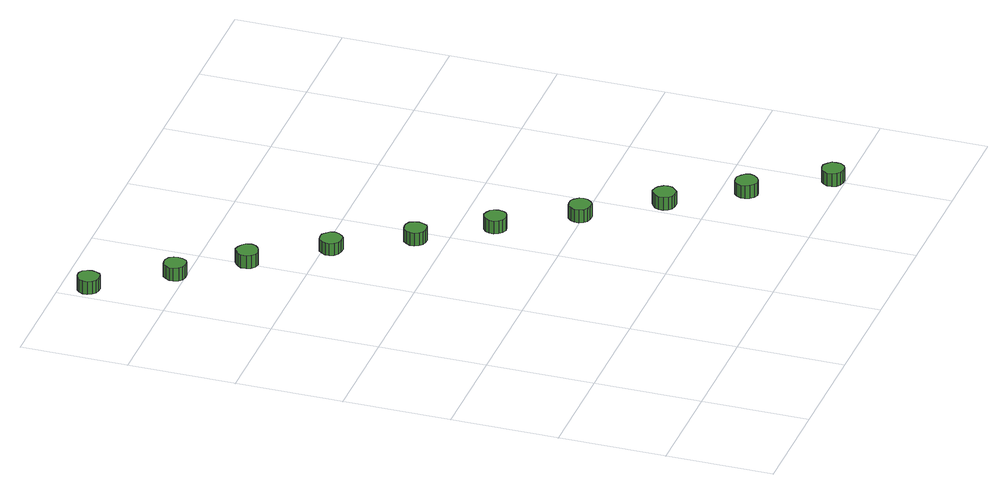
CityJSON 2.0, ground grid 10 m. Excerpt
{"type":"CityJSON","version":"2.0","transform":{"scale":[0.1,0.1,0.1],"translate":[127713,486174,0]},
"CityObjects":{
"tree1":{"type":"SolitaryVegetationObject","attributes":{"function":"something"},"geometry":[{"type":"MultiSurface","lod":"1","boundaries":[[[0,1,2,3,4,5,6,7,8,9,10,11,12,13,14]],[[15,16,17,18,19,20,21,22,23,24,25,26,27,28,29]],[[0,29,28,1]],[[1,28,27,2]],[[2,27,26,3]],[[3,26,25,4]],[[4,25,24,5]],[[5,24,23,6]],[[6,23,22,7]],[[7,22,21,8]],[[8,21,20,9]],[[9,20,19,10]],[[10,19,18,11]],[[11,18,17,12]],[[12,17,16,13]],[[13,16,15,14]],[[14,15,29,0]]]}]},
"tree2":{"type":"SolitaryVegetationObject","attributes":{"function":"something"},"geometry":[{"type":"MultiSurface","lod":"1","boundaries":[[[30,31,32,33,34,35,36,37,38,39,40,41,42,43,44]],[[45,46,47,48,49,50,51,52,53,54,55,56,57,58,59]],[[30,59,58,31]],[[31,58,57,32]],[[32,57,56,33]],[[33,56,55,34]],[[34,55,54,35]],[[35,54,53,36]],[[36,53,52,37]],[[37,52,51,38]],[[38,51,50,39]],[[39,50,49,40]],[[40,49,48,41]],[[41,48,47,42]],[[42,47,46,43]],[[43,46,45,44]],[[44,45,59,30]]]}]},
"tree3":{"type":"SolitaryVegetationObject","attributes":{"function":"something"},"geometry":[{"type":"MultiSurface","lod":"1","boundaries":[[[60,61,62,63,64,65,66,67,68,69,70,71,72,73,74]],[[75,76,77,78,79,80,81,82,83,84,85,86,87,88,89]],[[60,89,88,61]],[[61,88,87,62]],[[62,87,86,63]],[[63,86,85,64]],[[64,85,84,65]],[[65,84,83,66]],[[66,83,82,67]],[[67,82,81,68]],[[68,81,80,69]],[[69,80,79,70]],[[70,79,78,71]],[[71,78,77,72]],[[72,77,76,73]],[[73,76,75,74]],[[74,75,89,60]]]}]},
"tree4":{"type":"SolitaryVegetationObject","attributes":{"function":"something"},"geometry":[{"type":"MultiSurface","lod":"1","boundaries":[[[90,91,92,93,94,95,96,97,98,99,100,101,102,103,104]],[[105,106,107,108,109,110,111,112,113,114,115,116,117,118,119]],[[90,119,118,91]],[[91,118,117,92]],[[92,117,116,93]],[[93,116,115,94]],[[94,115,114,95]],[[95,114,113,96]],[[96,113,112,97]],[[97,112,111,98]],[[98,111,110,99]],[[99,110,109,100]],[[100,109,108,101]],[[101,108,107,102]],[[102,107,106,103]],[[103,106,105,104]],[[104,105,119,90]]]}]},
"tree5":{"type":"SolitaryVegetationObject","attributes":{"function":"something"},"geometry":[{"type":"MultiSurface","lod":"1","boundaries":[[[120,121,122,123,124,125,126,127,128,129,130,131,132,133,134]],[[135,136,137,138,139,140,141,142,143,144,145,146,147,148,149]],[[120,149,148,121]],[[121,148,147,122]],[[122,147,146,123]],[[123,146,145,124]],[[124,145,144,125]],[[125,144,143,126]],[[126,143,142,127]],[[127,142,141,128]],[[128,141,140,129]],[[129,140,139,130]],[[130,139,138,131]],[[131,138,137,132]],[[132,137,136,133]],[[133,136,135,134]],[[134,135,149,120]]]}]},
"tree6":{"type":"SolitaryVegetationObject","attributes":{"function":"something"},"geometry":[{"type":"MultiSurface","lod":"1","boundaries":[[[150,151,152,153,154,155,156,157,158,159,160,161,162,163,164]],[[165,166,167,168,169,170,171,172,173,174,175,176,177,178,179]],[[150,179,178,151]],[[151,178,177,152]],[[152,177,176,153]],[[153,176,175,154]],[[154,175,174,155]],[[155,174,173,156]],[[156,173,172,157]],[[157,172,171,158]],[[158,171,170,159]],[[159,170,169,160]],[[160,169,168,161]],[[161,168,167,162]],[[162,167,166,163]],[[163,166,165,164]],[[164,165,179,150]]]}]},
"tree7":{"type":"SolitaryVegetationObject","attributes":{"function":"something"},"geometry":[{"type":"MultiSurface","lod":"1","boundaries":[[[180,181,182,183,184,185,186,187,188,189,190,191,192,193,194]],[[195,196,197,198,199,200,201,202,203,204,205,206,207,208,209]],[[180,209,208,181]],[[181,208,207,182]],[[182,207,206,183]],[[183,206,205,184]],[[184,205,204,185]],[[185,204,203,186]],[[186,203,202,187]],[[187,202,201,188]],[[188,201,200,189]],[[189,200,199,190]],[[190,199,198,191]],[[191,198,197,192]],[[192,197,196,193]],[[193,196,195,194]],[[194,195,209,180]]]}]},
"tree8":{"type":"SolitaryVegetationObject","attributes":{"function":"something"},"geometry":[{"type":"MultiSurface","lod":"1","boundaries":[[[210,211,212,213,214,215,216,217,218,219,220,221,222,223,224]],[[225,226,227,228,229,230,231,232,233,234,235,236,237,238,239]],[[210,239,238,211]],[[211,238,237,212]],[[212,237,236,213]],[[213,236,235,214]],[[214,235,234,215]],[[215,234,233,216]],[[216,233,232,217]],[[217,232,231,218]],[[218,231,230,219]],[[219,230,229,220]],[[220,229,228,221]],[[221,228,227,222]],[[222,227,226,223]],[[223,226,225,224]],[[224,225,239,210]]]}]},
"tree9":{"type":"SolitaryVegetationObject","attributes":{"function":"something"},"geometry":[{"type":"MultiSurface","lod":"1","boundaries":[[[240,241,242,243,244,245,246,247,248,249,250,251,252,253,254]],[[255,256,257,258,259,260,261,262,263,264,265,266,267,268,269]],[[240,269,268,241]],[[241,268,267,242]],[[242,267,266,243]],[[243,266,265,244]],[[244,265,264,245]],[[245,264,263,246]],[[246,263,262,247]],[[247,262,261,248]],[[248,261,260,249]],[[249,260,259,250]],[[250,259,258,251]],[[251,258,257,252]],[[252,257,256,253]],[[253,256,255,254]],[[254,255,269,240]]]}]},
"tree10":{"type":"SolitaryVegetationObject","attributes":{"function":"something"},"geometry":[{"type":"MultiSurface","lod":"1","boundaries":[[[270,271,272,273,274,275,276,277,278,279,280,281,282,283,284]],[[285,286,287,288,289,290,291,292,293,294,295,296,297,298,299]],[[270,299,298,271]],[[271,298,297,272]],[[272,297,296,273]],[[273,296,295,274]],[[274,295,294,275]],[[275,294,293,276]],[[276,293,292,277]],[[277,292,291,278]],[[278,291,290,279]],[[279,290,289,280]],[[280,289,288,281]],[[281,288,287,282]],[[282,287,286,283]],[[283,286,285,284]],[[284,285,299,270]]]}]}
},
"vertices":[
[26,575,22],[25,579,22],[23,583,22],[19,585,22],[15,585,22],[11,584,22],[8,581,22],[6,577,22],[6,573,22],[8,569,22],[11,566,22],[15,565,22],[19,565,22],[23,567,22],[25,571,22],[25,571,9],[23,567,9],[19,565,9],[15,565,9],[11,566,9],[8,569,9],[6,573,9],[6,577,9],[8,581,9],[11,584,9],[15,585,9],[19,585,9],[23,583,9],[25,579,9],[26,575,9],
[72,510,22],[71,514,22],[69,518,22],[65,520,22],[61,520,22],[57,519,22],[54,516,22],[52,512,22],[52,508,22],[54,504,22],[57,501,22],[61,500,22],[65,500,22],[69,502,22],[71,506,22],[71,506,9],[69,502,9],[65,500,9],[61,500,9],[57,501,9],[54,504,9],[52,508,9],[52,512,9],[54,516,9],[57,519,9],[61,520,9],[65,520,9],[69,518,9],[71,514,9],[72,510,9],
[114,456,22],[113,461,22],[110,464,22],[106,466,22],[102,467,22],[98,465,22],[95,462,22],[93,459,22],[93,454,22],[95,450,22],[98,447,22],[102,446,22],[106,447,22],[110,449,22],[113,452,22],[113,452,9],[110,449,9],[106,447,9],[102,446,9],[98,447,9],[95,450,9],[93,454,9],[93,459,9],[95,462,9],[98,465,9],[102,467,9],[106,466,9],[110,464,9],[113,461,9],[114,456,9],
[157,393,22],[156,397,22],[153,400,22],[150,403,22],[145,403,22],[141,402,22],[138,399,22],[136,395,22],[136,391,22],[138,387,22],[141,384,22],[145,383,22],[150,383,22],[153,385,22],[156,389,22],[156,389,10],[153,385,10],[150,383,10],[145,383,10],[141,384,10],[138,387,10],[136,391,10],[136,395,10],[138,399,10],[141,402,10],[145,403,10],[150,403,10],[153,400,10],[156,397,10],[157,393,10],
[197,328,22],[196,332,22],[194,336,22],[190,338,22],[186,338,22],[182,337,22],[179,334,22],[177,330,22],[177,326,22],[179,322,22],[182,319,22],[186,318,22],[190,318,22],[194,320,22],[196,324,22],[196,324,9],[194,320,9],[190,318,9],[186,318,9],[182,319,9],[179,322,9],[177,326,9],[177,330,9],[179,334,9],[182,337,9],[186,338,9],[190,338,9],[194,336,9],[196,332,9],[197,328,9],
[239,268,22],[238,272,22],[236,275,22],[232,277,22],[228,278,22],[224,277,22],[221,274,22],[219,270,22],[219,266,22],[221,262,22],[224,259,22],[228,257,22],[232,258,22],[236,260,22],[238,263,22],[238,263,9],[236,260,9],[232,258,9],[228,257,9],[224,259,9],[221,262,9],[219,266,9],[219,270,9],[221,274,9],[224,277,9],[228,278,9],[232,277,9],[236,275,9],[238,272,9],[239,268,9],
[282,203,22],[281,207,22],[278,211,22],[275,213,22],[270,213,22],[266,212,22],[263,209,22],[261,205,22],[261,201,22],[263,197,22],[266,194,22],[270,193,22],[275,193,22],[278,195,22],[281,199,22],[281,199,9],[278,195,9],[275,193,9],[270,193,9],[266,194,9],[263,197,9],[261,201,9],[261,205,9],[263,209,9],[266,212,9],[270,213,9],[275,213,9],[278,211,9],[281,207,9],[282,203,9],
[326,139,22],[325,143,22],[322,147,22],[319,149,22],[314,150,22],[310,148,22],[307,145,22],[305,141,22],[305,137,22],[307,133,22],[310,130,22],[314,129,22],[319,129,22],[322,132,22],[325,135,22],[325,135,9],[322,132,9],[319,129,9],[314,129,9],[310,130,9],[307,133,9],[305,137,9],[305,141,9],[307,145,9],[310,148,9],[314,150,9],[319,149,9],[322,147,9],[325,143,9],[326,139,9],
[368,77,22],[367,81,22],[364,84,22],[360,87,22],[356,87,22],[352,86,22],[349,83,22],[347,79,22],[347,75,22],[349,71,22],[352,68,22],[356,66,22],[360,67,22],[364,69,22],[367,73,22],[367,73,9],[364,69,9],[360,67,9],[356,66,9],[352,68,9],[349,71,9],[347,75,9],[347,79,9],[349,83,9],[352,86,9],[356,87,9],[360,87,9],[364,84,9],[367,81,9],[368,77,9],
[411,11,22],[411,15,22],[408,18,22],[404,21,22],[400,21,22],[396,20,22],[393,17,22],[391,13,22],[391,9,22],[393,5,22],[396,2,22],[400,1,22],[404,1,22],[408,3,22],[411,7,22],[411,7,9],[408,3,9],[404,1,9],[400,1,9],[396,2,9],[393,5,9],[391,9,9],[391,13,9],[393,17,9],[396,20,9],[400,21,9],[404,21,9],[408,18,9],[411,15,9],[411,11,9]
]}
